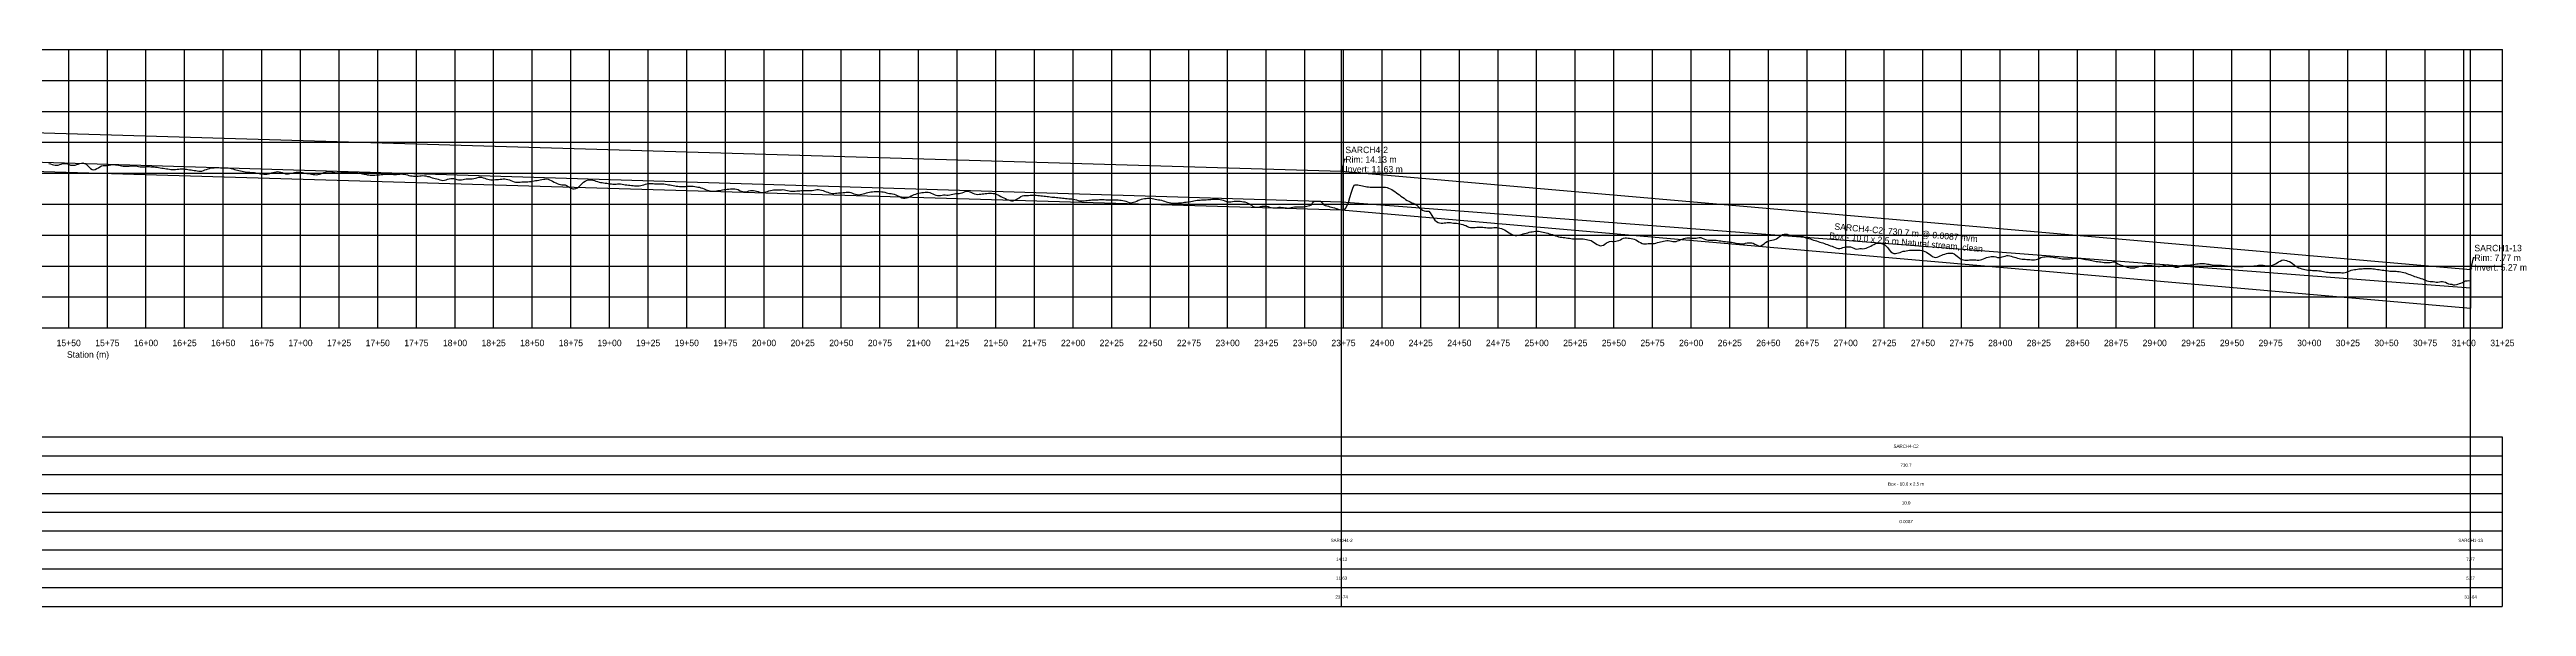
# Model space of a CAD drawing. Extents: x -64 to 3141, y -140 to 228.
# Drawn here: x 1538 to 3141, y -140 to 220 of the extents above; entities that cross this region are included whole.
import ezdxf
from ezdxf.enums import TextEntityAlignment as Align

# ---------------------------------------------------------------- set-up
doc = ezdxf.new("R2010")
doc.units = 0
for name, color, linetype in [('Annotation', 7, 'Continuous'), ('Annotation_Table', 254, 'Continuous'), ('Crown', 7, 'Continuous'), ('Grid', 254, 'Continuous'), ('Grid_Text', 7, 'Continuous'), ('Ground_Elevation', 3, 'Continuous'), ('Hydraulic_Grade', 5, 'Continuous'), ('Invert', 7, 'Continuous'), ('Structure', 7, 'Continuous')]:
    doc.layers.add(name, color=color, linetype=linetype)

msp = doc.modelspace()

# ---------------------------------------------------------------- linework, layer by layer
at = {"layer": 'Annotation', "color": 0}
for points in [[(2376.2, 148.9), (2375.5, 148.9), (2373.8, 141.3)], [(3106.9, 85.3), (3106.1, 85.3), (3104.4, 77.7)]]:
    msp.add_lwpolyline(points, dxfattribs=at)
for points in [[(2373.8, 141.3), (2373.6, 142.2), (2374.4, 142.1)], [(3104.4, 77.7), (3104.2, 78.7), (3105, 78.5)]]:
    msp.add_lwpolyline(points, close=True, dxfattribs=at)
at = {"layer": 'Annotation_Table', "color": 254}
for points in [[(2373.8, -140.2), (2373.8, 220)], [(3104.4, -140.2), (3104.4, 220)], [(-25, -30.5), (3124.9, -30.5)], [(3124.9, -30.5), (3124.9, -140.2)], [(-25, -42.7), (3124.9, -42.7)], [(-25, -54.9), (3124.9, -54.9)], [(-25, -67.1), (3124.9, -67.1)], [(-25, -79.2), (3124.9, -79.2)], [(-25, -91.4), (3124.9, -91.4)], [(-25, -103.6), (3124.9, -103.6)], [(-25, -115.8), (3124.9, -115.8)], [(-25, -128), (3124.9, -128)], [(-25, -140.2), (3124.9, -140.2)]]:
    msp.add_lwpolyline(points, dxfattribs=at)
at = {"layer": 'Crown', "color": 0}
for points in [[(0, 211.5), (2373.8, 141.3)], [(2373.8, 141.3), (2373.8, 141.3)], [(2373.8, 141.3), (3104.4, 77.7)], [(3104.4, 77.7), (3104.4, 77.7)]]:
    msp.add_lwpolyline(points, dxfattribs=at)
at = {"layer": 'Grid', "color": 254}
for points in [[(-25, 220), (3125, 220)], [(1550, 40), (1550, 220)], [(1575, 40), (1575, 220)], [(1600, 40), (1600, 220)], [(1625, 40), (1625, 220)], [(1650, 40), (1650, 220)], [(1675, 40), (1675, 220)], [(1700, 40), (1700, 220)], [(1725, 40), (1725, 220)], [(1750, 40), (1750, 220)], [(1775, 40), (1775, 220)], [(1800, 40), (1800, 220)], [(1825, 40), (1825, 220)], [(1850, 40), (1850, 220)], [(1875, 40), (1875, 220)], [(1900, 40), (1900, 220)], [(1925, 40), (1925, 220)], [(1950, 40), (1950, 220)], [(1975, 40), (1975, 220)], [(2000, 40), (2000, 220)], [(2025, 40), (2025, 220)], [(2050, 40), (2050, 220)], [(2075, 40), (2075, 220)], [(2100, 40), (2100, 220)], [(2125, 40), (2125, 220)], [(2150, 40), (2150, 220)], [(2175, 40), (2175, 220)], [(2200, 40), (2200, 220)], [(2225, 40), (2225, 220)], [(2250, 40), (2250, 220)], [(2275, 40), (2275, 220)], [(2300, 40), (2300, 220)], [(2325, 40), (2325, 220)], [(2350, 40), (2350, 220)], [(2375, 40), (2375, 220)], [(2400, 40), (2400, 220)], [(2425, 40), (2425, 220)], [(2450, 40), (2450, 220)], [(2475, 40), (2475, 220)], [(2500, 40), (2500, 220)], [(2525, 40), (2525, 220)], [(2550, 40), (2550, 220)], [(2575, 40), (2575, 220)], [(2600, 40), (2600, 220)], [(2625, 40), (2625, 220)], [(2650, 40), (2650, 220)], [(2675, 40), (2675, 220)], [(2700, 40), (2700, 220)], [(2725, 40), (2725, 220)], [(2750, 40), (2750, 220)], [(2775, 40), (2775, 220)], [(2800, 40), (2800, 220)], [(2825, 40), (2825, 220)], [(2850, 40), (2850, 220)], [(2875, 40), (2875, 220)], [(2900, 40), (2900, 220)], [(2925, 40), (2925, 220)], [(2950, 40), (2950, 220)], [(2975, 40), (2975, 220)], [(3000, 40), (3000, 220)], [(3025, 40), (3025, 220)], [(3050, 40), (3050, 220)], [(3075, 40), (3075, 220)], [(3100, 40), (3100, 220)], [(3125, 40), (3125, 220)], [(-25, 200), (3125, 200)], [(-25, 180), (3125, 180)], [(-25, 160), (3125, 160)], [(-25, 140), (3125, 140)], [(-25, 120), (3125, 120)], [(-25, 100), (3125, 100)], [(-25, 80), (3125, 80)], [(-25, 60), (3125, 60)], [(-25, 40), (3125, 40)]]:
    msp.add_lwpolyline(points, dxfattribs=at)
at = {"layer": 'Ground_Elevation', "color": 3}
msp.add_lwpolyline([(1537.2, 146.2), (1538.2, 146), (1539.2, 145.7), (1540.2, 145.4), (1541.2, 145.2), (1542.2, 145.2), (1543.2, 145.3), (1544.2, 145.6), (1545.2, 145.9), (1546.2, 146.2), (1547.2, 146.2), (1548.2, 146.2), (1549.2, 146), (1550.2, 145.6), (1551.2, 145.3), (1552.2, 145.2), (1553.2, 145.2), (1554.2, 145.3), (1555.2, 145.6), (1556.2, 145.9), (1557.2, 146.3), (1558.2, 146.6), (1559.2, 146.7), (1560.2, 146.4), (1561.2, 145.8), (1562.2, 144.9), (1563.2, 144), (1564.2, 143.1), (1565.2, 142.4), (1566.2, 142.3), (1567.2, 142.5), (1568.2, 143), (1569.2, 143.6), (1570.2, 144.2), (1571.2, 144.7), (1572.2, 144.9), (1573.2, 145), (1574.2, 145), (1575.2, 145.1), (1576.2, 145.3), (1577.2, 145.5), (1578.2, 145.6), (1579.2, 145.6), (1580.2, 145.5), (1581.2, 145.4), (1582.2, 145.2), (1583.2, 145), (1584.2, 144.8), (1585.2, 144.6), (1586.2, 144.5), (1587.2, 144.5), (1588.2, 144.5), (1589.2, 144.6), (1590.2, 144.7), (1591.2, 144.8), (1592.2, 144.8), (1593.2, 144.7), (1594.2, 144.6), (1595.2, 144.4), (1596.2, 144.2), (1597.2, 144.1), (1598.2, 144.1), (1599.2, 144.2), (1600.2, 144.3), (1601.2, 144.3), (1602.2, 144.3), (1603.2, 144.2), (1604.2, 144.2), (1605.2, 144.1), (1606.2, 144), (1607.2, 143.9), (1608.2, 143.7), (1609.2, 143.5), (1610.2, 143.3), (1611.2, 143.2), (1612.2, 143), (1613.2, 142.9), (1614.2, 142.8), (1615.2, 142.7), (1616.2, 142.5), (1617.2, 142.4), (1618.2, 142.4), (1619.2, 142.4), (1620.2, 142.6), (1621.2, 142.7), (1622.2, 142.8), (1623.2, 142.8), (1624.2, 142.8), (1625.2, 142.7), (1626.2, 142.6), (1627.2, 142.4), (1628.2, 142.2), (1629.2, 142.1), (1630.2, 142), (1631.2, 141.8), (1632.2, 141.7), (1633.2, 141.5), (1634.2, 141.3), (1635.2, 141.3), (1636.2, 141.4), (1637.2, 141.7), (1638.2, 142.1), (1639.2, 142.5), (1640.2, 142.8), (1641.2, 143.1), (1642.2, 143.4), (1643.2, 143.5), (1644.2, 143.6), (1645.2, 143.7), (1646.2, 143.7), (1647.2, 143.7), (1648.2, 143.6), (1649.2, 143.6), (1650.2, 143.6), (1651.2, 143.6), (1652.2, 143.6), (1653.2, 143.5), (1654.2, 143.3), (1655.2, 143.1), (1656.2, 142.8), (1657.2, 142.5), (1658.2, 142.2), (1659.2, 142), (1660.2, 141.8), (1661.2, 141.6), (1662.2, 141.4), (1663.2, 141.1), (1664.2, 140.9), (1665.2, 140.7), (1666.2, 140.6), (1667.2, 140.6), (1668.2, 140.5), (1669.2, 140.5), (1670.2, 140.4), (1671.2, 140.3), (1672.2, 140.1), (1673.2, 139.8), (1674.2, 139.7), (1675.2, 139.6), (1676.2, 139.5), (1677.2, 139.4), (1678.2, 139.5), (1679.2, 139.7), (1680.2, 139.9), (1681.2, 140.2), (1682.2, 140.5), (1683.2, 140.7), (1684.2, 141), (1685.2, 141.1), (1686.2, 141), (1687.2, 140.8), (1688.2, 140.4), (1689.2, 140), (1690.2, 139.7), (1691.2, 139.6), (1692.2, 139.6), (1693.2, 139.8), (1694.2, 140), (1695.2, 140.3), (1696.2, 140.5), (1697.2, 140.6), (1698.2, 140.7), (1699.2, 140.7), (1700.2, 140.6), (1701.2, 140.4), (1702.2, 140.2), (1703.2, 140), (1704.2, 139.9), (1705.2, 139.8), (1706.2, 139.6), (1707.2, 139.4), (1708.2, 139.2), (1709.2, 139.1), (1710.2, 139), (1711.2, 139.1), (1712.2, 139.3), (1713.2, 139.6), (1714.2, 140), (1715.2, 140.4), (1716.2, 140.8), (1717.2, 141.1), (1718.2, 141.2), (1719.2, 141.2), (1720.2, 141), (1721.2, 140.8), (1722.2, 140.5), (1723.2, 140.3), (1724.2, 140.2), (1725.2, 140.2), (1726.2, 140.4), (1727.2, 140.6), (1728.2, 140.7), (1729.2, 140.8), (1730.2, 140.8), (1731.2, 140.8), (1732.2, 140.7), (1733.2, 140.7), (1734.2, 140.6), (1735.2, 140.5), (1736.2, 140.3), (1737.2, 140.2), (1738.2, 140.1), (1739.2, 139.9), (1740.2, 139.7), (1741.2, 139.5), (1742.2, 139.3), (1743.2, 139), (1744.2, 138.9), (1745.2, 138.8), (1746.2, 138.7), (1747.2, 138.7), (1748.2, 138.8), (1749.2, 138.9), (1750.2, 139), (1751.2, 139), (1752.2, 139.1), (1753.2, 139.2), (1754.2, 139.3), (1755.2, 139.4), (1756.2, 139.4), (1757.2, 139.4), (1758.2, 139.4), (1759.2, 139.3), (1760.2, 139.2), (1761.2, 139.2), (1762.2, 139.2), (1763.2, 139.4), (1764.2, 139.5), (1765.2, 139.6), (1766.2, 139.5), (1767.2, 139.4), (1768.2, 139.1), (1769.2, 138.9), (1770.2, 138.6), (1771.2, 138.4), (1772.2, 138.3), (1773.2, 138.2), (1774.2, 138.1), (1775.2, 138.1), (1776.2, 138.1), (1777.2, 138.3), (1778.2, 138.4), (1779.2, 138.5), (1780.2, 138.4), (1781.2, 138.3), (1782.2, 138), (1783.2, 137.8), (1784.2, 137.4), (1785.2, 137.1), (1786.2, 136.9), (1787.2, 136.7), (1788.2, 136.4), (1789.2, 136.1), (1790.2, 135.7), (1791.2, 135.5), (1792.2, 135.4), (1793.2, 135.6), (1794.2, 135.8), (1795.2, 136.1), (1796.2, 136.3), (1797.2, 136.5), (1798.2, 136.6), (1799.2, 136.5), (1800.2, 136.3), (1801.2, 136), (1802.2, 135.8), (1803.2, 135.7), (1804.2, 135.7), (1805.2, 135.9), (1806.2, 136.1), (1807.2, 136.3), (1808.2, 136.4), (1809.2, 136.4), (1810.2, 136.4), (1811.2, 136.4), (1812.2, 136.5), (1813.2, 136.8), (1814.2, 137.1), (1815.2, 137.4), (1816.2, 137.5), (1817.2, 137.4), (1818.2, 137.1), (1819.2, 136.8), (1820.2, 136.4), (1821.2, 136.1), (1822.2, 135.9), (1823.2, 135.8), (1824.2, 135.8), (1825.2, 135.8), (1826.2, 135.9), (1827.2, 136), (1828.2, 136), (1829.2, 136.1), (1830.2, 136.2), (1831.2, 136.3), (1832.2, 136.3), (1833.2, 136.2), (1834.2, 136), (1835.2, 135.8), (1836.2, 135.4), (1837.2, 134.9), (1838.2, 134.5), (1839.2, 134.3), (1840.2, 134.2), (1841.2, 134.3), (1842.2, 134.3), (1843.2, 134.4), (1844.2, 134.4), (1845.2, 134.4), (1846.2, 134.4), (1847.2, 134.4), (1848.2, 134.6), (1849.2, 134.7), (1850.2, 134.9), (1851.2, 135), (1852.2, 135.2), (1853.2, 135.3), (1854.2, 135.5), (1855.2, 135.7), (1856.2, 135.9), (1857.2, 136.1), (1858.2, 136.2), (1859.2, 136.3), (1860.2, 136.1), (1861.2, 135.8), (1862.2, 135.3), (1863.2, 134.8), (1864.2, 134.3), (1865.2, 133.8), (1866.2, 133.3), (1867.2, 132.9), (1868.2, 132.7), (1869.2, 132.6), (1870.2, 132.6), (1871.2, 132.4), (1872.2, 132.1), (1873.2, 131.5), (1874.2, 130.9), (1875.2, 130.4), (1876.2, 130), (1877.2, 129.9), (1878.2, 130.1), (1879.2, 130.6), (1880.2, 131.3), (1881.2, 132.3), (1882.2, 133.3), (1883.2, 134.2), (1884.2, 134.9), (1885.2, 135.4), (1886.2, 135.7), (1887.2, 135.8), (1888.2, 135.7), (1889.2, 135.5), (1890.2, 135.2), (1891.2, 134.9), (1892.2, 134.6), (1893.2, 134.3), (1894.2, 134.1), (1895.2, 134), (1896.2, 133.8), (1897.2, 133.6), (1898.2, 133.5), (1899.2, 133.3), (1900.2, 133.2), (1901.2, 133.1), (1902.2, 133), (1903.2, 133), (1904.2, 133), (1905.2, 133.1), (1906.2, 133.1), (1907.2, 133.1), (1908.2, 132.9), (1909.2, 132.8), (1910.2, 132.6), (1911.2, 132.4), (1912.2, 132.2), (1913.2, 132.2), (1914.2, 132.1), (1915.2, 132), (1916.2, 131.9), (1917.2, 131.9), (1918.2, 131.8), (1919.2, 131.9), (1920.2, 132), (1921.2, 132.2), (1922.2, 132.6), (1923.2, 132.9), (1924.2, 133.2), (1925.2, 133.4), (1926.2, 133.4), (1927.2, 133.4), (1928.2, 133.3), (1929.2, 133.2), (1930.2, 133.2), (1931.2, 133.2), (1932.2, 133.1), (1933.2, 133.2), (1934.2, 133.2), (1935.2, 133.1), (1936.2, 133), (1937.2, 132.8), (1938.2, 132.6), (1939.2, 132.4), (1940.2, 132.2), (1941.2, 132), (1942.2, 131.8), (1943.2, 131.6), (1944.2, 131.6), (1945.2, 131.5), (1946.2, 131.5), (1947.2, 131.5), (1948.2, 131.5), (1949.2, 131.5), (1950.2, 131.6), (1951.2, 131.6), (1952.2, 131.6), (1953.2, 131.6), (1954.2, 131.6), (1955.2, 131.5), (1956.2, 131.3), (1957.2, 131.1), (1958.2, 130.9), (1959.2, 130.6), (1960.2, 130.3), (1961.2, 129.9), (1962.2, 129.5), (1963.2, 129.1), (1964.2, 128.8), (1965.2, 128.6), (1966.2, 128.5), (1967.2, 128.4), (1968.2, 128.5), (1969.2, 128.6), (1970.2, 128.8), (1971.2, 128.9), (1972.2, 129.1), (1973.2, 129.2), (1974.2, 129.4), (1975.2, 129.5), (1976.2, 129.7), (1977.2, 129.8), (1978.2, 129.9), (1979.2, 130), (1980.2, 130), (1981.2, 130), (1982.2, 129.8), (1983.2, 129.4), (1984.2, 128.9), (1985.2, 128.5), (1986.2, 128.1), (1987.2, 128), (1988.2, 128), (1989.2, 128.2), (1990.2, 128.6), (1991.2, 128.8), (1992.2, 128.9), (1993.2, 128.8), (1994.2, 128.6), (1995.2, 128.4), (1996.2, 128.1), (1997.2, 127.8), (1998.2, 127.6), (1999.2, 127.6), (2000.2, 127.7), (2001.2, 127.9), (2002.2, 128.2), (2003.2, 128.6), (2004.2, 128.9), (2005.2, 129.1), (2006.2, 129.2), (2007.2, 129.2), (2008.2, 129.2), (2009.2, 129.2), (2010.2, 129.3), (2011.2, 129.3), (2012.2, 129.4), (2013.2, 129.3), (2014.2, 129.1), (2015.2, 128.8), (2016.2, 128.6), (2017.2, 128.5), (2018.2, 128.4), (2019.2, 128.5), (2020.2, 128.5), (2021.2, 128.6), (2022.2, 128.6), (2023.2, 128.7), (2024.2, 128.8), (2025.2, 128.8), (2026.2, 128.8), (2027.2, 128.8), (2028.2, 128.8), (2029.2, 128.8), (2030.2, 128.8), (2031.2, 128.9), (2032.2, 129.1), (2033.2, 129.2), (2034.2, 129.4), (2035.2, 129.4), (2036.2, 129.3), (2037.2, 129.1), (2038.2, 128.8), (2039.2, 128.4), (2040.2, 128), (2041.2, 127.7), (2042.2, 127.4), (2043.2, 127.2), (2044.2, 127), (2045.2, 127), (2046.2, 127.1), (2047.2, 127.2), (2048.2, 127.3), (2049.2, 127.4), (2050.2, 127.4), (2051.2, 127.5), (2052.2, 127.6), (2053.2, 127.8), (2054.2, 127.8), (2055.2, 127.7), (2056.2, 127.5), (2057.2, 127.1), (2058.2, 126.7), (2059.2, 126.4), (2060.2, 126.2), (2061.2, 126.1), (2062.2, 126.2), (2063.2, 126.4), (2064.2, 126.6), (2065.2, 127), (2066.2, 127.3), (2067.2, 127.6), (2068.2, 127.8), (2069.2, 127.9), (2070.2, 128), (2071.2, 128.2), (2072.2, 128.2), (2073.2, 128.2), (2074.2, 128.1), (2075.2, 128.1), (2076.2, 128), (2077.2, 127.9), (2078.2, 127.7), (2079.2, 127.4), (2080.2, 127.2), (2081.2, 127), (2082.2, 126.8), (2083.2, 126.6), (2084.2, 126.4), (2085.2, 126.1), (2086.2, 125.6), (2087.2, 125.2), (2088.2, 124.7), (2089.2, 124.2), (2090.2, 123.9), (2091.2, 123.8), (2092.2, 124), (2093.2, 124.3), (2094.2, 124.8), (2095.2, 125.3), (2096.2, 125.8), (2097.2, 126.2), (2098.2, 126.5), (2099.2, 126.8), (2100.2, 127.1), (2101.2, 127.3), (2102.2, 127.5), (2103.2, 127.6), (2104.2, 127.8), (2105.2, 127.8), (2106.2, 127.8), (2107.2, 127.5), (2108.2, 127.1), (2109.2, 126.6), (2110.2, 126.2), (2111.2, 125.8), (2112.2, 125.6), (2113.2, 125.6), (2114.2, 125.7), (2115.2, 125.9), (2116.2, 126), (2117.2, 126), (2118.2, 125.9), (2119.2, 125.9), (2120.2, 126), (2121.2, 126.2), (2122.2, 126.5), (2123.2, 126.7), (2124.2, 126.8), (2125.2, 126.9), (2126.2, 127), (2127.2, 127.2), (2128.2, 127.4), (2129.2, 127.8), (2130.2, 128.2), (2131.2, 128.4), (2132.2, 128.3), (2133.2, 128), (2134.2, 127.5), (2135.2, 127.1), (2136.2, 126.7), (2137.2, 126.4), (2138.2, 126.3), (2139.2, 126.4), (2140.2, 126.5), (2141.2, 126.6), (2142.2, 126.7), (2143.2, 126.8), (2144.2, 127), (2145.2, 127.1), (2146.2, 127.2), (2147.2, 127.1), (2148.2, 127), (2149.2, 126.8), (2150.2, 126.4), (2151.2, 126), (2152.2, 125.5), (2153.2, 125), (2154.2, 124.5), (2155.2, 124.1), (2156.2, 123.6), (2157.2, 123.1), (2158.2, 122.7), (2159.2, 122.3), (2160.2, 122.1), (2161.2, 122.1), (2162.2, 122.5), (2163.2, 123), (2164.2, 123.6), (2165.2, 124.2), (2166.2, 124.9), (2167.2, 125.3), (2168.2, 125.6), (2169.2, 125.6), (2170.2, 125.7), (2171.2, 125.7), (2172.2, 125.8), (2173.2, 125.8), (2174.2, 125.9), (2175.2, 125.9), (2176.2, 125.9), (2177.2, 125.7), (2178.2, 125.6), (2179.2, 125.4), (2180.2, 125.3), (2181.2, 125.2), (2182.2, 125.1), (2183.2, 125), (2184.2, 124.9), (2185.2, 124.7), (2186.2, 124.6), (2187.2, 124.5), (2188.2, 124.5), (2189.2, 124.4), (2190.2, 124.4), (2191.2, 124.2), (2192.2, 124), (2193.2, 123.9), (2194.2, 123.8), (2195.2, 123.7), (2196.2, 123.6), (2197.2, 123.5), (2198.2, 123.5), (2199.2, 123.4), (2200.2, 123.2), (2201.2, 123), (2202.2, 122.7), (2203.2, 122.4), (2204.2, 122.2), (2205.2, 122.1), (2206.2, 122.1), (2207.2, 122.2), (2208.2, 122.3), (2209.2, 122.4), (2210.2, 122.5), (2211.2, 122.6), (2212.2, 122.7), (2213.2, 122.9), (2214.2, 122.9), (2215.2, 122.9), (2216.2, 122.9), (2217.2, 123), (2218.2, 123), (2219.2, 123), (2220.2, 123), (2221.2, 122.9), (2222.2, 122.9), (2223.2, 122.9), (2224.2, 122.9), (2225.2, 122.9), (2226.2, 122.8), (2227.2, 122.8), (2228.2, 122.7), (2229.2, 122.7), (2230.2, 122.6), (2231.2, 122.5), (2232.2, 122.3), (2233.2, 122.1), (2234.2, 121.9), (2235.2, 121.5), (2236.2, 121.1), (2237.2, 120.9), (2238.2, 121), (2239.2, 121.2), (2240.2, 121.5), (2241.2, 122), (2242.2, 122.5), (2243.2, 122.9), (2244.2, 123.2), (2245.2, 123.4), (2246.2, 123.6), (2247.2, 123.7), (2248.2, 123.8), (2249.2, 123.8), (2250.2, 123.8), (2251.2, 123.7), (2252.2, 123.5), (2253.2, 123.2), (2254.2, 123), (2255.2, 122.8), (2256.2, 122.7), (2257.2, 122.5), (2258.2, 122.2), (2259.2, 121.9), (2260.2, 121.6), (2261.2, 121.3), (2262.2, 121.1), (2263.2, 120.9), (2264.2, 120.7), (2265.2, 120.7), (2266.2, 120.7), (2267.2, 120.7), (2268.2, 120.8), (2269.2, 120.8), (2270.2, 120.9), (2271.2, 121.1), (2272.2, 121.3), (2273.2, 121.3), (2274.2, 121.4), (2275.2, 121.5), (2276.2, 121.8), (2277.2, 122), (2278.2, 122.2), (2279.2, 122.4), (2280.2, 122.5), (2281.2, 122.6), (2282.2, 122.6), (2283.2, 122.7), (2284.2, 122.7), (2285.2, 122.8), (2286.2, 122.9), (2287.2, 123), (2288.2, 123), (2289.2, 123.1), (2290.2, 123.2), (2291.2, 123.3), (2292.2, 123.3), (2293.2, 123.3), (2294.2, 123.2), (2295.2, 123.1), (2296.2, 122.8), (2297.2, 122.5), (2298.2, 122.1), (2299.2, 121.8), (2300.2, 121.6), (2301.2, 121.5), (2302.2, 121.5), (2303.2, 121.7), (2304.2, 121.9), (2305.2, 122), (2306.2, 121.9), (2307.2, 121.9), (2308.2, 121.9), (2309.2, 121.8), (2310.2, 121.6), (2311.2, 121.4), (2312.2, 121.1), (2313.2, 120.7), (2314.2, 120.2), (2315.2, 119.5), (2316.2, 118.8), (2317.2, 118.3), (2318.2, 118), (2319.2, 118), (2320.2, 118.1), (2321.2, 118.4), (2322.2, 118.7), (2323.2, 118.8), (2324.2, 118.8), (2325.2, 118.7), (2326.2, 118.4), (2327.2, 118), (2328.2, 117.8), (2329.2, 117.7), (2330.2, 117.6), (2331.2, 117.7), (2332.2, 117.9), (2333.2, 118), (2334.2, 118), (2335.2, 117.9), (2336.2, 117.8), (2337.2, 117.7), (2338.2, 117.6), (2339.2, 117.5), (2340.2, 117.6), (2341.2, 117.8), (2342.2, 118), (2343.2, 118.2), (2344.2, 118.3), (2345.2, 118.3), (2346.2, 118.3), (2347.2, 118.3), (2348.2, 118.3), (2349.2, 118.3), (2350.2, 118.4), (2351.2, 118.6), (2352.2, 118.9), (2353.2, 119.1), (2354.2, 119.6), (2355.2, 121.2), (2356.2, 121.9), (2357.2, 121.9), (2358.2, 121.9), (2359.2, 121.9), (2360.2, 121.9), (2361.2, 120.9), (2362.2, 119.5), (2363.2, 119.2), (2364.2, 118.9), (2365.2, 118.6), (2366.2, 118.3), (2367.2, 118.1), (2368.2, 117.9), (2369.2, 117.6), (2370.2, 117.3), (2371.2, 117), (2372.2, 116.6), (2373.2, 116.4), (2374.2, 116.3), (2375.2, 116.5), (2376.2, 117.2), (2377.2, 118.6), (2378.2, 121), (2379.2, 124.3), (2380.2, 127.7), (2381.2, 130.9), (2382.2, 132.5), (2383.2, 132.6), (2384.2, 132.4), (2385.2, 132.2), (2386.2, 132), (2387.2, 131.9), (2388.2, 131.7), (2389.2, 131.5), (2390.2, 131.3), (2391.2, 131.2), (2392.2, 131), (2393.2, 130.9), (2394.2, 130.9), (2395.2, 130.9), (2396.2, 130.9), (2397.2, 130.9), (2398.2, 130.9), (2399.2, 130.9), (2400.2, 130.9), (2401.2, 130.9), (2402.2, 130.9), (2403.2, 130.8), (2404.2, 130.4), (2405.2, 130), (2406.2, 129.4), (2407.2, 128.8), (2408.2, 128.2), (2409.2, 127.4), (2410.2, 126.7), (2411.2, 126), (2412.2, 125.2), (2413.2, 124.5), (2414.2, 123.8), (2415.2, 123.1), (2416.2, 122.4), (2417.2, 121.9), (2418.2, 121.4), (2419.2, 120.9), (2420.2, 120.6), (2421.2, 120.2), (2422.2, 119.5), (2423.2, 118.6), (2424.2, 117.6), (2425.2, 116.7), (2426.2, 116.1), (2427.2, 115.7), (2428.2, 115.5), (2429.2, 115.4), (2430.2, 115.4), (2431.2, 114.3), (2432.2, 112.6), (2433.2, 111), (2434.2, 109.7), (2435.2, 108.8), (2436.2, 108.2), (2437.2, 107.9), (2438.2, 107.8), (2439.2, 107.8), (2440.2, 107.9), (2441.2, 108), (2442.2, 108.2), (2443.2, 108.2), (2444.2, 108.1), (2445.2, 108), (2446.2, 107.8), (2447.2, 107.7), (2448.2, 107.6), (2449.2, 107.4), (2450.2, 107.2), (2451.2, 107), (2452.2, 106.8), (2453.2, 106.5), (2454.2, 106.1), (2455.2, 105.6), (2456.2, 105.2), (2457.2, 104.9), (2458.2, 104.8), (2459.2, 104.8), (2460.2, 104.9), (2461.2, 105.1), (2462.2, 105.1), (2463.2, 105.2), (2464.2, 105.2), (2465.2, 105.1), (2466.2, 104.9), (2467.2, 104.8), (2468.2, 104.6), (2469.2, 104.6), (2470.2, 104.6), (2471.2, 104.7), (2472.2, 104.8), (2473.2, 104.9), (2474.2, 104.9), (2475.2, 104.7), (2476.2, 104.5), (2477.2, 104.2), (2478.2, 103.8), (2479.2, 103.3), (2480.2, 102.8), (2481.2, 102.1), (2482.2, 101.5), (2483.2, 100.9), (2484.2, 100.3), (2485.2, 99.9), (2486.2, 99.8), (2487.2, 99.8), (2488.2, 99.9), (2489.2, 100.1), (2490.2, 100.4), (2491.2, 100.7), (2492.2, 101), (2493.2, 101.2), (2494.2, 101.5), (2495.2, 101.8), (2496.2, 102), (2497.2, 102.2), (2498.2, 102.4), (2499.2, 102.5), (2500.2, 102.6), (2501.2, 102.5), (2502.2, 102.4), (2503.2, 102.2), (2504.2, 101.9), (2505.2, 101.7), (2506.2, 101.5), (2507.2, 101.2), (2508.2, 100.9), (2509.2, 100.6), (2510.2, 100.3), (2511.2, 100), (2512.2, 99.6), (2513.2, 99.2), (2514.2, 98.9), (2515.2, 98.7), (2516.2, 98.6), (2517.2, 98.5), (2518.2, 98.4), (2519.2, 98.2), (2520.2, 98.1), (2521.2, 98), (2522.2, 97.8), (2523.2, 97.6), (2524.2, 97.5), (2525.2, 97.5), (2526.2, 97.6), (2527.2, 97.6), (2528.2, 97.6), (2529.2, 97.6), (2530.2, 97.5), (2531.2, 97.3), (2532.2, 97.2), (2533.2, 97), (2534.2, 96.8), (2535.2, 96.4), (2536.2, 95.9), (2537.2, 95.2), (2538.2, 94.5), (2539.2, 93.8), (2540.2, 93.4), (2541.2, 93.1), (2542.2, 93.2), (2543.2, 93.5), (2544.2, 94.2), (2545.2, 94.9), (2546.2, 95.5), (2547.2, 95.9), (2548.2, 96), (2549.2, 95.9), (2550.2, 95.9), (2551.2, 96), (2552.2, 96.2), (2553.2, 96.6), (2554.2, 97), (2555.2, 97.5), (2556.2, 98), (2557.2, 98.2), (2558.2, 98.2), (2559.2, 98.1), (2560.2, 98), (2561.2, 97.8), (2562.2, 97.6), (2563.2, 97.3), (2564.2, 96.9), (2565.2, 96.3), (2566.2, 95.7), (2567.2, 95.1), (2568.2, 94.6), (2569.2, 94.4), (2570.2, 94.3), (2571.2, 94.3), (2572.2, 94.5), (2573.2, 94.6), (2574.2, 94.6), (2575.2, 94.5), (2576.2, 94.6), (2577.2, 94.8), (2578.2, 95.1), (2579.2, 95.4), (2580.2, 95.6), (2581.2, 95.9), (2582.2, 96.1), (2583.2, 96.3), (2584.2, 96.4), (2585.2, 96.4), (2586.2, 96.2), (2587.2, 96), (2588.2, 95.8), (2589.2, 95.8), (2590.2, 95.9), (2591.2, 96.2), (2592.2, 96.6), (2593.2, 97), (2594.2, 97.3), (2595.2, 97.7), (2596.2, 98), (2597.2, 98.2), (2598.2, 98.2), (2599.2, 98.2), (2600.2, 98.1), (2601.2, 98.1), (2602.2, 98.1), (2603.2, 98.1), (2604.2, 98.3), (2605.2, 98.4), (2606.2, 98.4), (2607.2, 98), (2608.2, 97.6), (2609.2, 97.2), (2610.2, 97), (2611.2, 96.8), (2612.2, 96.7), (2613.2, 96.7), (2614.2, 96.7), (2615.2, 96.7), (2616.2, 96.7), (2617.2, 96.5), (2618.2, 96.3), (2619.2, 96.2), (2620.2, 96), (2621.2, 95.9), (2622.2, 95.8), (2623.2, 95.7), (2624.2, 95.6), (2625.2, 95.5), (2626.2, 95.4), (2627.2, 95.2), (2628.2, 95), (2629.2, 94.8), (2630.2, 94.6), (2631.2, 94.5), (2632.2, 94.3), (2633.2, 94.3), (2634.2, 94.4), (2635.2, 94.7), (2636.2, 94.9), (2637.2, 95), (2638.2, 95), (2639.2, 95), (2640.2, 94.8), (2641.2, 94.2), (2642.2, 93.6), (2643.2, 93.2), (2644.2, 92.9), (2645.2, 93.1), (2646.2, 93.6), (2647.2, 94.4), (2648.2, 95.2), (2649.2, 95.8), (2650.2, 96.3), (2651.2, 96.6), (2652.2, 96.7), (2653.2, 96.9), (2654.2, 97.1), (2655.2, 97.6), (2656.2, 98.3), (2657.2, 99.1), (2658.2, 99.8), (2659.2, 100.3), (2660.2, 100.5), (2661.2, 100.6), (2662.2, 100.5), (2663.2, 100.2), (2664.2, 100), (2665.2, 99.8), (2666.2, 99.8), (2667.2, 99.7), (2668.2, 99.6), (2669.2, 99.5), (2670.2, 99.4), (2671.2, 99.2), (2672.2, 99), (2673.2, 98.7), (2674.2, 98.3), (2675.2, 98), (2676.2, 97.8), (2677.2, 97.5), (2678.2, 97.2), (2679.2, 96.8), (2680.2, 96.5), (2681.2, 96.2), (2682.2, 95.9), (2683.2, 95.5), (2684.2, 95.2), (2685.2, 94.9), (2686.2, 94.5), (2687.2, 94.1), (2688.2, 93.8), (2689.2, 93.5), (2690.2, 93.1), (2691.2, 92.9), (2692.2, 92.4), (2693.2, 91.9), (2694.2, 91.5), (2695.2, 91.4), (2696.2, 91.4), (2697.2, 91.6), (2698.2, 91.9), (2699.2, 92.2), (2700.2, 92.4), (2701.2, 92.5), (2702.2, 92.4), (2703.2, 92.3), (2704.2, 91.9), (2705.2, 91.5), (2706.2, 91.1), (2707.2, 90.9), (2708.2, 91), (2709.2, 91.3), (2710.2, 91.3), (2711.2, 91.2), (2712.2, 91.3), (2713.2, 91.5), (2714.2, 91.9), (2715.2, 92.3), (2716.2, 92.9), (2717.2, 93.5), (2718.2, 94), (2719.2, 94.5), (2720.2, 94.7), (2721.2, 94.8), (2722.2, 94.7), (2723.2, 94.5), (2724.2, 94.2), (2725.2, 93.8), (2726.2, 92.8), (2727.2, 91.7), (2728.2, 90.4), (2729.2, 89.2), (2730.2, 88.5), (2731.2, 88.1), (2732.2, 88.1), (2733.2, 88.3), (2734.2, 88.5), (2735.2, 88.8), (2736.2, 89.1), (2737.2, 89.5), (2738.2, 89.7), (2739.2, 89.9), (2740.2, 90.1), (2741.2, 90.2), (2742.2, 90.3), (2743.2, 90.3), (2744.2, 90.3), (2745.2, 90.2), (2746.2, 90.2), (2747.2, 90.3), (2748.2, 90.2), (2749.2, 90.1), (2750.2, 89.8), (2751.2, 89.4), (2752.2, 88.9), (2753.2, 88.3), (2754.2, 87.6), (2755.2, 86.9), (2756.2, 86.2), (2757.2, 85.7), (2758.2, 85.5), (2759.2, 85.7), (2760.2, 86.1), (2761.2, 86.5), (2762.2, 87), (2763.2, 87.4), (2764.2, 87.7), (2765.2, 88), (2766.2, 88.2), (2767.2, 88.4), (2768.2, 88.4), (2769.2, 88.2), (2770.2, 87.8), (2771.2, 87.1), (2772.2, 86.3), (2773.2, 85.5), (2774.2, 84.7), (2775.2, 84.2), (2776.2, 83.9), (2777.2, 83.7), (2778.2, 83.7), (2779.2, 83.8), (2780.2, 83.9), (2781.2, 84), (2782.2, 84), (2783.2, 84), (2784.2, 83.9), (2785.2, 83.8), (2786.2, 83.8), (2787.2, 83.9), (2788.2, 84.2), (2789.2, 84.6), (2790.2, 85.1), (2791.2, 85.5), (2792.2, 85.7), (2793.2, 85.9), (2794.2, 86.1), (2795.2, 86.2), (2796.2, 86.1), (2797.2, 85.9), (2798.2, 85.6), (2799.2, 85.4), (2800.2, 85.5), (2801.2, 85.9), (2802.2, 86.2), (2803.2, 86.4), (2804.2, 86.7), (2805.2, 86.7), (2806.2, 86.6), (2807.2, 86.3), (2808.2, 86), (2809.2, 85.7), (2810.2, 85.4), (2811.2, 85.1), (2812.2, 84.8), (2813.2, 84.6), (2814.2, 84.5), (2815.2, 84.4), (2816.2, 84.4), (2817.2, 84.3), (2818.2, 84.2), (2819.2, 84.1), (2820.2, 84), (2821.2, 83.9), (2822.2, 83.9), (2823.2, 84.1), (2824.2, 84.4), (2825.2, 84.9), (2826.2, 85.5), (2827.2, 85.8), (2828.2, 85.9), (2829.2, 86), (2830.2, 86.1), (2831.2, 86.1), (2832.2, 86), (2833.2, 85.9), (2834.2, 85.7), (2835.2, 85.5), (2836.2, 85.4), (2837.2, 85.2), (2838.2, 85), (2839.2, 84.9), (2840.2, 84.7), (2841.2, 84.6), (2842.2, 84.6), (2843.2, 84.6), (2844.2, 84.7), (2845.2, 84.7), (2846.2, 84.8), (2847.2, 84.9), (2848.2, 85), (2849.2, 85), (2850.2, 85), (2851.2, 85), (2852.2, 84.9), (2853.2, 84.7), (2854.2, 84.5), (2855.2, 84.3), (2856.2, 84.1), (2857.2, 83.9), (2858.2, 83.7), (2859.2, 83.6), (2860.2, 83.4), (2861.2, 83.2), (2862.2, 83), (2863.2, 82.9), (2864.2, 82.7), (2865.2, 82.6), (2866.2, 82.4), (2867.2, 82.3), (2868.2, 82.2), (2869.2, 82.2), (2870.2, 82.2), (2871.2, 82.2), (2872.2, 82.4), (2873.2, 82.6), (2874.2, 82.7), (2875.2, 82.1), (2876.2, 81.5), (2877.2, 81), (2878.2, 80.6), (2879.2, 80.3), (2880.2, 80), (2881.2, 79.7), (2882.2, 79.3), (2883.2, 79.1), (2884.2, 78.9), (2885.2, 78.9), (2886.2, 78.9), (2887.2, 78.9), (2888.2, 79.2), (2889.2, 79.5), (2890.2, 79.8), (2891.2, 80), (2892.2, 80.1), (2893.2, 80.3), (2894.2, 80.4), (2895.2, 80.5), (2896.2, 80.5), (2897.2, 80.5), (2898.2, 80.4), (2899.2, 80.2), (2900.2, 80), (2901.2, 79.8), (2902.2, 79.6), (2903.2, 79.6), (2904.2, 79.8), (2905.2, 80.1), (2906.2, 80.5), (2907.2, 80.8), (2908.2, 80.9), (2909.2, 80.7), (2910.2, 80.4), (2911.2, 80), (2912.2, 79.6), (2913.2, 79.3), (2914.2, 79.2), (2915.2, 79.3), (2916.2, 79.6), (2917.2, 79.9), (2918.2, 80.3), (2919.2, 80.5), (2920.2, 80.5), (2921.2, 80.5), (2922.2, 80.6), (2923.2, 80.7), (2924.2, 80.8), (2925.2, 80.9), (2926.2, 81.1), (2927.2, 81.3), (2928.2, 81.5), (2929.2, 81.7), (2930.2, 81.7), (2931.2, 81.7), (2932.2, 81.6), (2933.2, 81.4), (2934.2, 81.2), (2935.2, 81.1), (2936.2, 80.9), (2937.2, 80.7), (2938.2, 80.6), (2939.2, 80.5), (2940.2, 80.5), (2941.2, 80.5), (2942.2, 80.5), (2943.2, 80.5), (2944.2, 80.4), (2945.2, 80.3), (2946.2, 80.2), (2947.2, 80.1), (2948.2, 80), (2949.2, 79.9), (2950.2, 79.8), (2951.2, 79.7), (2952.2, 79.6), (2953.2, 79.6), (2954.2, 79.6), (2955.2, 79.6), (2956.2, 79.7), (2957.2, 79.7), (2958.2, 79.8), (2959.2, 79.8), (2960.2, 79.8), (2961.2, 79.8), (2962.2, 79.9), (2963.2, 80), (2964.2, 80.1), (2965.2, 80.2), (2966.2, 80.4), (2967.2, 80.5), (2968.2, 80.6), (2969.2, 80.6), (2970.2, 80.5), (2971.2, 80.4), (2972.2, 80.2), (2973.2, 80.2), (2974.2, 80.2), (2975.2, 80.3), (2976.2, 80.6), (2977.2, 80.9), (2978.2, 81.4), (2979.2, 82), (2980.2, 82.7), (2981.2, 83.2), (2982.2, 83.7), (2983.2, 84), (2984.2, 83.7), (2985.2, 83.5), (2986.2, 83.2), (2987.2, 83), (2988.2, 82.3), (2989.2, 81.6), (2990.2, 80.8), (2991.2, 80), (2992.2, 79.4), (2993.2, 78.9), (2994.2, 78.5), (2995.2, 78.2), (2996.2, 77.9), (2997.2, 77.7), (2998.2, 77.5), (2999.2, 77.4), (3000.2, 77.3), (3001.2, 77.2), (3002.2, 77.1), (3003.2, 77.1), (3004.2, 77), (3005.2, 77), (3006.2, 76.9), (3007.2, 76.8), (3008.2, 76.7), (3009.2, 76.5), (3010.2, 76.3), (3011.2, 76.1), (3012.2, 76), (3013.2, 75.8), (3014.2, 75.8), (3015.2, 75.8), (3016.2, 75.8), (3017.2, 75.9), (3018.2, 75.9), (3019.2, 75.8), (3020.2, 75.7), (3021.2, 75.5), (3022.2, 75.6), (3023.2, 75.7), (3024.2, 76.1), (3025.2, 76.4), (3026.2, 76.8), (3027.2, 77.2), (3028.2, 77.5), (3029.2, 77.7), (3030.2, 77.8), (3031.2, 78), (3032.2, 78.1), (3033.2, 78.2), (3034.2, 78.2), (3035.2, 78.3), (3036.2, 78.4), (3037.2, 78.4), (3038.2, 78.4), (3039.2, 78.4), (3040.2, 78.3), (3041.2, 78.2), (3042.2, 78.1), (3043.2, 78), (3044.2, 77.8), (3045.2, 77.7), (3046.2, 77.5), (3047.2, 77.4), (3048.2, 77.2), (3049.2, 77.1), (3050.2, 77), (3051.2, 76.8), (3052.2, 76.7), (3053.2, 76.7), (3054.2, 76.6), (3055.2, 76.6), (3056.2, 76.6), (3057.2, 76.5), (3058.2, 76.4), (3059.2, 76.2), (3060.2, 76.1), (3061.2, 75.8), (3062.2, 75.5), (3063.2, 75.2), (3064.2, 74.8), (3065.2, 74.4), (3066.2, 74), (3067.2, 73.6), (3068.2, 73.2), (3069.2, 72.9), (3070.2, 72.6), (3071.2, 72.3), (3072.2, 72), (3073.2, 71.7), (3074.2, 71.3), (3075.2, 70.9), (3076.2, 70.5), (3077.2, 70.1), (3078.2, 69.9), (3079.2, 69.9), (3080.2, 69.9), (3081.2, 69.8), (3082.2, 69.5), (3083.2, 69.5), (3084.2, 69.7), (3085.2, 69.9), (3086.2, 70), (3087.2, 69.8), (3088.2, 69.5), (3089.2, 68.9), (3090.2, 68.5), (3091.2, 68.2), (3092.2, 68.2), (3093.2, 67.9), (3094.2, 67.9), (3095.2, 68), (3096.2, 68.2), (3097.2, 68.6), (3098.2, 69), (3099.2, 69.4), (3100.2, 69.9), (3101.2, 70.3), (3102.2, 70.5), (3103.2, 70.6), (3104.2, 70.5), (3104.4, 70.5)], dxfattribs=at)
at = {"layer": 'Hydraulic_Grade', "color": 5}
for points in [[(0, 193.9), (2373.8, 121.6)], [(2373.8, 121.6), (2373.8, 121.6)], [(2373.8, 121.6), (3104.4, 65.8)], [(3104.4, 65.8), (3104.4, 65.8), (3104.4, 65.8)]]:
    msp.add_lwpolyline(points, dxfattribs=at)
at = {"layer": 'Invert', "color": 0}
for points in [[(0, 186.5), (2373.8, 116.3)], [(2373.8, 116.3), (2373.8, 116.3)], [(2373.8, 116.3), (3104.4, 52.7)], [(3104.4, 52.7), (3104.4, 52.7)]]:
    msp.add_lwpolyline(points, dxfattribs=at)
at = {"layer": 'Structure', "color": 0}
for points in [[(2373.8, 141.3), (2373.8, 116.3)], [(2373.8, 141.3), (2373.8, 116.3)], [(3104.4, 77.7), (3104.4, 52.7)], [(3104.4, 77.7), (3104.4, 52.7)]]:
    msp.add_lwpolyline(points, dxfattribs=at)

# ---------------------------------------------------------------- texts
at = {"layer": 'Annotation', "color": 0}
for s, height, p in [('SARCH4-2', 4.17, (2376.2, 155.1)), ('Rim: 14.13 m', 4.167, (2376.2, 148.9)), ('Invert: 11.63 m', 4.167, (2376.2, 142.6)), ('SARCH1-13', 4.17, (3106.9, 91.6)), ('Rim: 7.77 m', 4.167, (3106.9, 85.3)), ('Invert: 5.27 m', 4.167, (3106.9, 79.1))]:
    msp.add_text(s, height=height, dxfattribs=at).set_placement(p, align=Align.MIDDLE_LEFT)
for s, p in [('Box - 10.0 x 2.5 m Natural stream, clean', (2739.1, 95.4)), ('SARCH4-C2: 730.7 m @ 0.0087 m/m', (2739.1, 101.6))]:
    msp.add_text(s, height=4.167, rotation=355.0292, dxfattribs=at).set_placement(p, align=Align.MIDDLE_CENTER)
at = {"layer": 'Annotation_Table', "color": 0}
for s, height, p in [('SARCH4-C2', 2.08, (2739.1, -36.6)), ('730.7', 2.08, (2739.1, -48.8)), ('Box - 10.0 x 2.5 m', 2.083, (2739.1, -61)), ('10.0', 2.08, (2739.1, -73.2)), ('0.0087', 2.08, (2739.1, -85.3)), ('SARCH4-2', 2.08, (2373.8, -97.5)), ('14.13', 2.08, (2373.8, -109.7)), ('SARCH1-13', 2.08, (3104.4, -97.5)), ('7.77', 2.08, (3104.4, -109.7)), ('11.63', 2.08, (2373.8, -121.9)), ('5.27', 2.08, (3104.4, -121.9)), ('23+74', 2.08, (2373.8, -134.1)), ('31+04', 2.08, (3104.4, -134.1))]:
    msp.add_text(s, height=height, dxfattribs=at).set_placement(p, align=Align.MIDDLE_CENTER)
at = {"layer": 'Grid_Text', "color": 0}
for s, height, p in [('15+50', 4.17, (1550, 32.3)), ('15+75', 4.17, (1575, 32.3)), ('16+00', 4.17, (1600, 32.3)), ('16+25', 4.17, (1625, 32.3)), ('16+50', 4.17, (1650, 32.3)), ('16+75', 4.17, (1675, 32.3)), ('17+00', 4.17, (1700, 32.3)), ('17+25', 4.17, (1725, 32.3)), ('17+50', 4.17, (1750, 32.3)), ('17+75', 4.17, (1775, 32.3)), ('18+00', 4.17, (1800, 32.3)), ('18+25', 4.17, (1825, 32.3)), ('18+50', 4.17, (1850, 32.3)), ('18+75', 4.17, (1875, 32.3)), ('19+00', 4.17, (1900, 32.3)), ('19+25', 4.17, (1925, 32.3)), ('19+50', 4.17, (1950, 32.3)), ('19+75', 4.17, (1975, 32.3)), ('20+00', 4.17, (2000, 32.3)), ('20+25', 4.17, (2025, 32.3)), ('20+50', 4.17, (2050, 32.3)), ('20+75', 4.17, (2075, 32.3)), ('21+00', 4.17, (2100, 32.3)), ('21+25', 4.17, (2125, 32.3)), ('21+50', 4.17, (2150, 32.3)), ('21+75', 4.17, (2175, 32.3)), ('22+00', 4.17, (2200, 32.3)), ('22+25', 4.17, (2225, 32.3)), ('22+50', 4.17, (2250, 32.3)), ('22+75', 4.17, (2275, 32.3)), ('23+00', 4.17, (2300, 32.3)), ('23+25', 4.17, (2325, 32.3)), ('23+50', 4.17, (2350, 32.3)), ('23+75', 4.17, (2375, 32.3)), ('24+00', 4.17, (2400, 32.3)), ('24+25', 4.17, (2425, 32.3)), ('24+50', 4.17, (2450, 32.3)), ('24+75', 4.17, (2475, 32.3)), ('25+00', 4.17, (2500, 32.3)), ('25+25', 4.17, (2525, 32.3)), ('25+50', 4.17, (2550, 32.3)), ('25+75', 4.17, (2575, 32.3)), ('26+00', 4.17, (2600, 32.3)), ('26+25', 4.17, (2625, 32.3)), ('26+50', 4.17, (2650, 32.3)), ('26+75', 4.17, (2675, 32.3)), ('27+00', 4.17, (2700, 32.3)), ('27+25', 4.17, (2725, 32.3)), ('27+50', 4.17, (2750, 32.3)), ('27+75', 4.17, (2775, 32.3)), ('28+00', 4.17, (2800, 32.3)), ('28+25', 4.17, (2825, 32.3)), ('28+50', 4.17, (2850, 32.3)), ('28+75', 4.17, (2875, 32.3)), ('29+00', 4.17, (2900, 32.3)), ('29+25', 4.17, (2925, 32.3)), ('29+50', 4.17, (2950, 32.3)), ('29+75', 4.17, (2975, 32.3)), ('30+00', 4.17, (3000, 32.3)), ('30+25', 4.17, (3025, 32.3)), ('30+50', 4.17, (3050, 32.3)), ('30+75', 4.17, (3075, 32.3)), ('31+00', 4.17, (3100, 32.3)), ('31+25', 4.17, (3125, 32.3)), ('Station (m)', 4.167, (1562.5, 24.8))]:
    msp.add_text(s, height=height, dxfattribs=at).set_placement(p, align=Align.TOP_CENTER)

doc.saveas('drawing.dxf')
